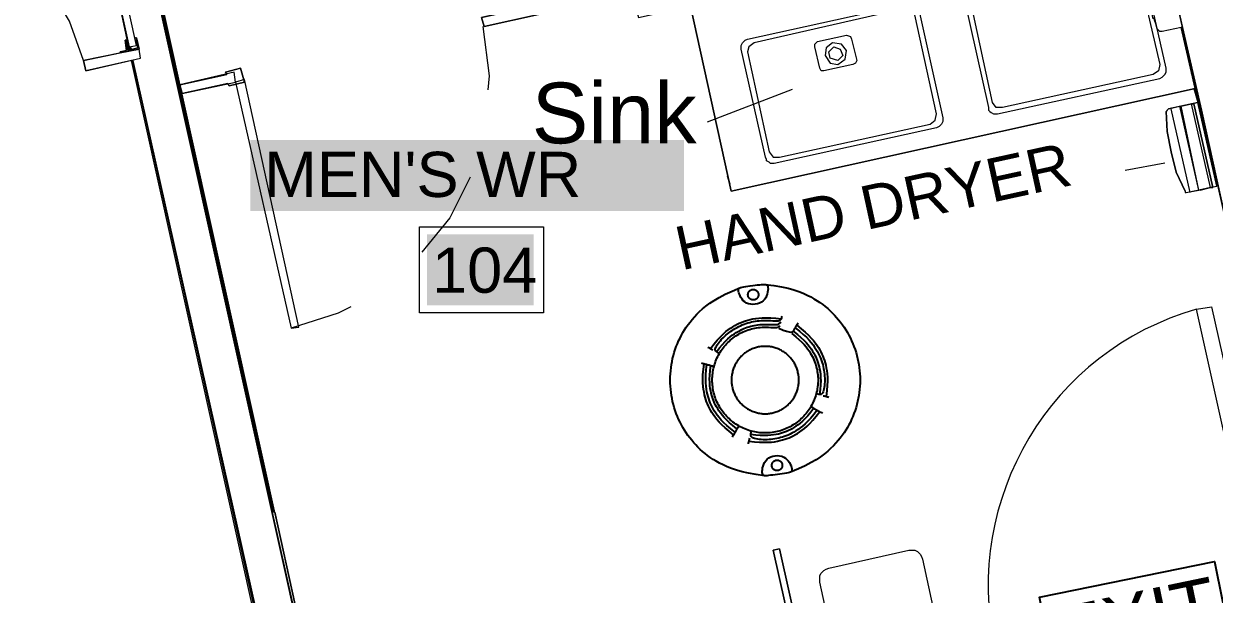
# Model space of a CAD drawing. Header units: inches. Extents: x 0.9 to 36.3, y 0.7 to 23.3.
# Drawn here: x 24.374 to 25.939, y 12.617 to 13.366 of the extents above; entities that cross this region are included whole.
import ezdxf

# ---------------------------------------------------------------- set-up
doc = ezdxf.new("R2010")
doc.units = ezdxf.units.IN
doc.linetypes.add('ACAD_ISO02W100', pattern=[15, 12, -3])
doc.linetypes.add('CENTER', pattern=[50.8, 31.75, -6.35, 6.35, -6.35])
for name, color, linetype, lineweight, true_color in [('Blocks', 7, 'Continuous', 5, 0x9a9c7f), ('Boarder for name', 7, 'Continuous', 5, 0x777777), ('Doors', 7, 'Continuous', 5, 0xf2db9c), ('PDF_Geometry', 7, 'Continuous', 9, 0x777777)]:
    doc.layers.add(name, color=color, linetype=linetype, lineweight=lineweight, true_color=true_color)
for name, color, linetype in [('EXIT', 10, 'Continuous'), ('PDF_Text', 7, 'Continuous'), ('Smoke Detector', 40, 'Continuous')]:
    doc.layers.add(name, color=color, linetype=linetype)
doc.layers.add('PDF_Solid Fills', color=7, linetype='Continuous', true_color=0xffffff)
doc.styles.add('PDF Arial', font='arial.ttf')
doc.styles.get("Standard").update_dxf_attribs({"font": 'arial.ttf'})

msp = doc.modelspace()

# ---------------------------------------------------------------- linework, layer by layer
at = {"layer": 'Blocks', "linetype": 'ByBlock'}
msp.add_line((25.2729, 13.2373), (25.3844, 13.2803), dxfattribs=at)
at = {"layer": 'Blocks', "linetype": 'CENTER', "ltscale": 0.01}
msp.add_line((25.8221, 13.1739), (25.8739, 13.1835), dxfattribs=at)
at = {"layer": 'Blocks', "linetype": 'ByBlock'}
for points in [[(25.6106, 13.3978), (25.6423, 13.2561), (25.6423, 13.2528), (25.644, 13.2511), (25.6456, 13.2495), (25.649, 13.2478), (25.6506, 13.2478), (25.654, 13.2478), (25.8673, 13.2945), (25.8706, 13.2961), (25.8723, 13.2978), (25.8739, 13.2995), (25.8756, 13.3028), (25.8756, 13.3045), (25.8756, 13.3078), (25.8439, 13.4495)], [(25.5506, 13.3845), (25.5823, 13.2428), (25.5823, 13.2395), (25.5823, 13.2378), (25.5806, 13.2345), (25.579, 13.2328), (25.5773, 13.2311), (25.574, 13.2295), (25.3606, 13.1828), (25.359, 13.1828), (25.3556, 13.1828), (25.354, 13.1845), (25.3506, 13.1861), (25.3506, 13.1878), (25.349, 13.1911), (25.3173, 13.3328), (25.3173, 13.3361), (25.3173, 13.3378), (25.319, 13.3411), (25.3206, 13.3428), (25.3223, 13.3445), (25.3256, 13.3461), (25.539, 13.3928)], [(25.4273, 13.3245), (25.434, 13.3145), (25.444, 13.3128), (25.454, 13.3195), (25.4556, 13.3311)], [(25.8773, 13.2528), (25.8789, 13.2545), (25.8773, 13.2528), (25.8756, 13.2511), (25.8773, 13.2245), (25.8823, 13.1978), (25.8889, 13.1711), (25.9006, 13.1461), (25.9006, 13.1445), (25.9023, 13.1445), (25.9189, 13.1478), (25.9323, 13.1511), (25.9423, 13.1528), (25.9406, 13.1611), (25.9423, 13.1611), (25.9406, 13.1611), (25.9423, 13.1611), (25.9406, 13.1611), (25.9206, 13.2528), (25.9201, 13.255)], [(25.9189, 13.1478), (25.8939, 13.2578)], [(25.9206, 13.1478), (25.9339, 13.1511), (25.9373, 13.1511), (25.9339, 13.1511), (25.9189, 13.1478), (25.8956, 13.2578)], [(25.9006, 13.1445), (25.9023, 13.1445), (25.9423, 13.1528), (25.9173, 13.2628), (25.9206, 13.2528)], [(25.9339, 13.1511), (25.9089, 13.2611)], [(25.9006, 13.1461), (25.8889, 13.1711), (25.8823, 13.1978), (25.8773, 13.2245), (25.8756, 13.2511)], [(25.9073, 13.1445), (25.8823, 13.2545)], [(25.4456, 12.5178), (25.4206, 12.6328), (25.4206, 12.6362), (25.4206, 12.6412), (25.4223, 12.6445), (25.4256, 12.6478), (25.429, 12.6495), (25.4323, 12.6512), (25.5373, 12.6745), (25.5406, 12.6745), (25.5456, 12.6745), (25.549, 12.6728), (25.5523, 12.6695), (25.554, 12.6662), (25.5556, 12.6628), (25.5806, 12.5478)]]:
    msp.add_lwpolyline(points, dxfattribs=at)
for points in [[(25.619, 13.3945), (25.6206, 13.4011), (25.6256, 13.4061), (25.8256, 13.4511), (25.8339, 13.4495), (25.8373, 13.4428), (25.8673, 13.3128), (25.8656, 13.3045), (25.8589, 13.2995), (25.6606, 13.2561), (25.6523, 13.2561), (25.6473, 13.2628)], [(25.5456, 13.3778), (25.5406, 13.3845), (25.5323, 13.3861), (25.334, 13.3411), (25.3273, 13.3361), (25.3256, 13.3295), (25.354, 13.1978), (25.359, 13.1911), (25.3673, 13.1911), (25.5656, 13.2345), (25.5723, 13.2395), (25.574, 13.2478)], [(25.4556, 13.3511), (25.4606, 13.3495), (25.4623, 13.3461), (25.469, 13.3178), (25.4673, 13.3145), (25.464, 13.3128), (25.4256, 13.3045), (25.4223, 13.3045), (25.4206, 13.3078), (25.414, 13.3361), (25.414, 13.3395), (25.4173, 13.3428)], [(25.4556, 13.3311), (25.449, 13.3395), (25.4373, 13.3411), (25.429, 13.3345), (25.4273, 13.3245), (25.434, 13.3145), (25.444, 13.3128), (25.454, 13.3195)], [(25.439, 13.3361), (25.4473, 13.3328), (25.4506, 13.3245), (25.444, 13.3178), (25.434, 13.3211), (25.4323, 13.3295)], [(25.8939, 13.2578), (25.9073, 13.2611), (25.9173, 13.2628), (25.8789, 13.2545)], [(25.9089, 13.2611), (25.8956, 13.2578), (25.9089, 13.2611), (25.9123, 13.2611)], [(25.9123, 13.2611), (25.9373, 13.1511)]]:
    msp.add_lwpolyline(points, close=True, dxfattribs=at)
at = {"layer": 'Boarder for name', "linetype": 'ByBlock'}
msp.add_lwpolyline([(24.8941, 13.0996), (25.0574, 13.0996), (25.0574, 12.9863), (24.8941, 12.9863)], close=True, dxfattribs=at)
at = {"layer": 'Doors', "linetype": 'ByBlock'}
for points in [[(24.4523, 13.3178), (24.434, 13.3695), (24.4057, 13.4178), (24.3873, 13.4361)], [(24.9773, 13.3628), (24.9856, 13.2978), (24.984, 13.2795)], [(24.639, 13.3028), (24.659, 13.3078), (24.639, 13.3028)], [(24.6423, 13.2878), (24.644, 13.2845), (24.6423, 13.2878)], [(24.644, 13.2845), (24.664, 13.2895), (24.644, 13.2845)], [(24.804, 12.9945), (24.7873, 12.9861), (24.7257, 12.9661), (24.7357, 12.9678), (24.664, 13.2928), (24.6523, 13.2895), (24.7257, 12.9661)], [(24.9607, 13.1645), (24.934, 13.1111), (24.8973, 13.0661)]]:
    msp.add_lwpolyline(points, dxfattribs=at)
for points in [[(24.639, 13.3028), (24.6407, 13.2995)], [(24.659, 13.3078), (24.664, 13.2895)], [(25.9973, 12.6245), (25.9156, 12.9911), (25.9356, 12.9945), (26.0173, 12.6295)]]:
    msp.add_lwpolyline(points, close=True, dxfattribs=at)
msp.add_arc((26.0191, 12.6284), 0.3772, 105.9277, 192.335, dxfattribs=at)
at = {"layer": 'EXIT', "linetype": 'ByBlock', "ltscale": 0.001}
msp.add_lwpolyline([(25.9609, 12.5534), (25.7309, 12.5062), (25.7092, 12.6127), (25.9392, 12.6599)], close=True, dxfattribs=at)
at = {"layer": 'PDF_Geometry', "linetype": 'ByBlock'}
for points in [[(25.174, 13.4061), (25.1823, 13.3745), (25.469, 13.4378), (25.8606, 13.5244), (26.0589, 12.6378), (26.0173, 12.6295), (26.0289, 12.5812), (26.0689, 12.5895), (26.1789, 12.0962), (26.2273, 12.1062), (26.1173, 12.6012), (26.5139, 12.6895), (26.7322, 11.7045), (26.7856, 11.7162), (26.5606, 12.7245), (26.4023, 13.4345), (26.7639, 13.5145), (26.7489, 13.5844), (26.3873, 13.5028), (26.2039, 14.3344)], [(24.5173, 13.3178), (24.7507, 12.2762), (24.7973, 12.2862), (25.3906, 12.4178), (25.399, 12.3778), (25.4473, 12.3878), (25.434, 12.4495), (25.6623, 12.4995), (25.6523, 12.5478), (25.4223, 12.4978), (25.374, 12.4862), (24.7823, 12.3545), (24.4307, 13.9394), (24.4623, 13.9478), (24.4423, 14.0378), (24.3507, 14.0178), (24.3707, 13.9261), (24.3823, 13.9294), (24.3823, 13.9278)], [(24.3823, 13.9228), (24.3823, 13.9261), (24.3823, 13.9228), (24.5123, 13.3361), (24.5223, 13.3378), (24.3923, 13.9244), (24.3823, 13.9228), (24.384, 13.9228), (24.3823, 13.9261)], [(25.8839, 13.4211), (25.8606, 13.5244), (25.8606, 13.5194), (25.8606, 13.5244), (25.8606, 13.5194), (25.8606, 13.5244), (25.8823, 13.4211), (25.8606, 13.5244), (25.2506, 13.3895), (25.304, 13.1461), (25.2506, 13.3895), (25.2556, 13.3911), (25.8539, 13.5228), (25.469, 13.4378)], [(25.174, 13.4061), (24.979, 13.3628), (25.469, 13.4711), (25.4673, 13.4845), (24.9757, 13.3745), (24.979, 13.3628), (24.9757, 13.3745), (25.1723, 13.4178)], [(24.584, 13.4445), (24.5423, 13.4361), (24.7007, 12.7245), (24.7823, 12.3578), (24.7823, 12.3562), (25.4173, 12.4962), (25.4173, 12.4995), (25.4173, 12.4978)], [(24.5457, 13.4361), (24.7057, 12.7145)], [(24.5157, 13.3328), (24.514, 13.3361), (24.5123, 13.3361), (24.4923, 13.4261), (24.5123, 13.3311)], [(25.9182, 13.2631), (25.8956, 13.3611)], [(25.8973, 13.3611), (25.9223, 13.2528), (25.9423, 13.1611), (26.0589, 12.6378), (26.0173, 12.6295), (26.0173, 12.6312), (26.0556, 12.6412), (26.0556, 12.6395), (26.0573, 12.6395), (26.0173, 12.6312)], [(25.389, 12.4162), (24.749, 12.2745), (24.749, 12.2728), (24.7473, 12.2728), (24.5157, 13.3178), (24.4557, 13.3045), (24.5273, 13.3211), (24.5257, 13.3328), (24.4523, 13.3178), (24.4557, 13.3045), (24.4523, 13.3178), (24.5007, 13.3278), (24.5007, 13.3295), (24.509, 13.3311), (24.5073, 13.3445), (24.509, 13.3445), (24.5107, 13.3311), (24.524, 13.3345)], [(24.5207, 13.3461), (24.524, 13.3345), (24.5107, 13.3311), (24.509, 13.3445), (24.5073, 13.3445), (24.509, 13.3311), (24.5007, 13.3295), (24.5007, 13.3278), (24.5257, 13.3328), (24.5223, 13.3478), (24.5207, 13.3478), (24.5223, 13.3478), (24.5257, 13.3328)], [(24.514, 13.3361), (24.5157, 13.3328)], [(25.3906, 12.4178), (24.7507, 12.2762), (24.5173, 13.3178), (24.749, 12.2745), (24.5173, 13.3178)], [(24.6423, 13.2878), (24.5823, 13.2745), (24.6523, 13.2895), (24.6507, 13.3028), (24.579, 13.2861), (24.5823, 13.2745), (24.579, 13.2861), (24.6407, 13.2995)], [(25.9089, 13.3011), (25.9123, 13.2911), (25.9089, 13.3011)], [(25.9123, 13.2811), (25.9173, 13.2628)], [(25.9201, 13.2552), (25.9182, 13.2631)], [(25.299, 13.1661), (25.3023, 13.1561), (25.299, 13.1661)], [(24.704, 12.7245), (24.784, 12.3595), (24.704, 12.7245), (24.7007, 12.7245)]]:
    msp.add_lwpolyline(points, dxfattribs=at)
for points in [[(24.7023, 12.7245), (24.544, 13.4361)], [(25.8706, 13.3561), (25.8689, 13.3561), (25.8673, 13.3561), (25.8656, 13.3578), (25.8639, 13.3595), (25.8623, 13.3661), (25.8606, 13.3711), (25.8606, 13.3728), (25.8606, 13.3745), (25.8589, 13.3728), (25.8539, 13.3945), (25.8556, 13.3945), (25.8556, 13.3978), (25.8556, 13.4011), (25.8539, 13.4045), (25.8539, 13.4095), (25.8539, 13.4111), (25.8539, 13.4128), (25.8556, 13.4145), (25.8573, 13.4145), (25.8823, 13.4195), (25.8839, 13.4211), (25.8973, 13.3611), (25.8956, 13.3611)], [(25.8956, 13.3611), (25.9139, 13.2811), (25.304, 13.1461), (25.9139, 13.2811)], [(24.5157, 13.3328), (24.5107, 13.3311), (24.509, 13.3445), (24.5073, 13.3445), (24.509, 13.3311), (24.5007, 13.3295), (24.5007, 13.3278), (24.5007, 13.3295), (24.509, 13.3311), (24.5073, 13.3445), (24.509, 13.3445), (24.5107, 13.3311)], [(24.514, 13.3328), (24.5123, 13.3361)], [(25.9206, 13.2528), (25.9223, 13.2528), (25.9206, 13.2528), (25.9223, 13.2528)], [(25.4073, 12.4978), (25.3673, 12.6762), (25.359, 12.6745), (25.399, 12.4962), (25.359, 12.6745), (25.3673, 12.6762)]]:
    msp.add_lwpolyline(points, close=True, dxfattribs=at)
at = {"layer": 'PDF_Solid Fills', "linetype": 'ByBlock', "transparency": 33554559}
for points in [[(24.6718, 13.12), (25.2418, 13.12), (24.6718, 13.2134), (25.2418, 13.2134)], [(24.9041, 12.9963), (25.0441, 12.9963), (24.9041, 13.0896), (25.0441, 13.0896)]]:
    msp.add_solid(points, dxfattribs=at)
at = {"layer": 'Smoke Detector', "linetype": 'ByBlock'}
for points in [[(25.346, 13.0021), (25.3438, 13.0005), (25.3412, 12.9992), (25.3384, 12.9982), (25.3355, 12.9977), (25.3325, 12.9975), (25.3296, 12.9977), (25.3268, 12.9983), (25.3242, 12.9993), (25.3219, 13.0007), (25.3199, 13.0024), (25.3182, 13.0044), (25.3167, 13.0065), (25.3156, 13.0087), (25.3147, 13.0108), (25.314, 13.0128), (25.3136, 13.0145), (25.3134, 13.016), (25.3135, 13.0171), (25.3138, 13.018), (25.3144, 13.0187), (25.3154, 13.0193), (25.3167, 13.0197), (25.3185, 13.0201), (25.3206, 13.0205), (25.3231, 13.0209), (25.326, 13.0213), (25.3291, 13.0218), (25.3323, 13.0222), (25.3355, 13.0226), (25.3386, 13.023), (25.3415, 13.0233), (25.344, 13.0236), (25.3462, 13.0237), (25.3479, 13.0238), (25.3493, 13.0237), (25.3504, 13.0234), (25.3512, 13.0229), (25.3518, 13.0222), (25.3521, 13.0211), (25.3523, 13.0196), (25.3524, 13.0179), (25.3522, 13.0158), (25.3519, 13.0135), (25.3513, 13.0111), (25.3505, 13.0087), (25.3494, 13.0063), (25.3479, 13.0041)], [(25.3364, 13.0162), (25.3366, 13.0161), (25.3368, 13.016), (25.337, 13.0159), (25.3371, 13.0157), (25.3373, 13.0156), (25.3375, 13.0154), (25.3377, 13.0153), (25.3378, 13.0151), (25.338, 13.015), (25.3381, 13.0148), (25.3383, 13.0146), (25.3384, 13.0145), (25.3386, 13.0143), (25.3387, 13.0141), (25.3388, 13.0139), (25.3389, 13.0137), (25.339, 13.0135), (25.3391, 13.0133), (25.3392, 13.0131), (25.3393, 13.0129), (25.3394, 13.0127), (25.3395, 13.0125), (25.3395, 13.0122), (25.3396, 13.012), (25.3397, 13.0118), (25.3397, 13.0116), (25.3398, 13.0114), (25.3398, 13.0111), (25.3398, 13.0109), (25.3398, 13.0107), (25.3398, 13.0105), (25.3398, 13.0102), (25.3398, 13.01), (25.3398, 13.0098), (25.3398, 13.0096), (25.3398, 13.0093), (25.3398, 13.0091), (25.3397, 13.0089), (25.3397, 13.0087), (25.3396, 13.0084), (25.3395, 13.0082), (25.3395, 13.008), (25.3394, 13.0078), (25.3393, 13.0076), (25.3392, 13.0074), (25.3391, 13.0072), (25.339, 13.007), (25.3389, 13.0068), (25.3388, 13.0066), (25.3387, 13.0064), (25.3386, 13.0062), (25.3384, 13.006), (25.3383, 13.0058), (25.3381, 13.0057), (25.338, 13.0055), (25.3378, 13.0053), (25.3377, 13.0052), (25.3375, 13.005), (25.3373, 13.0049), (25.3371, 13.0047), (25.337, 13.0046), (25.3368, 13.0045), (25.3366, 13.0044), (25.3364, 13.0042), (25.3362, 13.0041), (25.336, 13.004), (25.3358, 13.0039), (25.3356, 13.0038), (25.3354, 13.0038), (25.3352, 13.0037), (25.3349, 13.0036), (25.3347, 13.0036), (25.3345, 13.0035), (25.3343, 13.0035), (25.3341, 13.0034), (25.3338, 13.0034), (25.3336, 13.0034), (25.3334, 13.0033), (25.3332, 13.0033), (25.3329, 13.0033), (25.3327, 13.0033), (25.3325, 13.0033), (25.3322, 13.0034), (25.332, 13.0034), (25.3318, 13.0034), (25.3316, 13.0035), (25.3314, 13.0035), (25.3311, 13.0036), (25.3309, 13.0036), (25.3307, 13.0037), (25.3305, 13.0038), (25.3303, 13.0038), (25.3301, 13.0039), (25.3299, 13.004), (25.3297, 13.0041), (25.3295, 13.0042), (25.3293, 13.0044), (25.3291, 13.0045), (25.3289, 13.0046), (25.3287, 13.0047), (25.3285, 13.0049), (25.3284, 13.005), (25.3282, 13.0052), (25.328, 13.0053), (25.3279, 13.0055), (25.3277, 13.0057), (25.3276, 13.0058), (25.3274, 13.006), (25.3273, 13.0062), (25.3272, 13.0064), (25.3271, 13.0066), (25.3269, 13.0068), (25.3268, 13.007), (25.3267, 13.0072), (25.3266, 13.0074), (25.3265, 13.0076), (25.3265, 13.0078), (25.3264, 13.008), (25.3263, 13.0082), (25.3262, 13.0084), (25.3262, 13.0087), (25.3261, 13.0089), (25.3261, 13.0091), (25.3261, 13.0093), (25.326, 13.0096), (25.326, 13.0098), (25.326, 13.01), (25.326, 13.0102), (25.326, 13.0105), (25.326, 13.0107), (25.326, 13.0109), (25.3261, 13.0111), (25.3261, 13.0114), (25.3261, 13.0116), (25.3262, 13.0118), (25.3262, 13.012), (25.3263, 13.0122), (25.3264, 13.0125), (25.3265, 13.0127), (25.3265, 13.0129), (25.3266, 13.0131), (25.3267, 13.0133), (25.3268, 13.0135), (25.3269, 13.0137), (25.3271, 13.0139), (25.3272, 13.0141), (25.3273, 13.0143), (25.3274, 13.0145), (25.3276, 13.0146), (25.3277, 13.0148), (25.3279, 13.015), (25.328, 13.0151), (25.3282, 13.0153), (25.3284, 13.0154), (25.3285, 13.0156), (25.3287, 13.0157), (25.3289, 13.0159), (25.3291, 13.016), (25.3293, 13.0161), (25.3295, 13.0162), (25.3297, 13.0163), (25.3299, 13.0164), (25.3301, 13.0165), (25.3303, 13.0166), (25.3305, 13.0167), (25.3307, 13.0168), (25.3309, 13.0169), (25.3311, 13.0169), (25.3314, 13.017), (25.3316, 13.017), (25.3318, 13.0171), (25.332, 13.0171), (25.3322, 13.0171), (25.3325, 13.0171), (25.3327, 13.0172), (25.3329, 13.0172), (25.3332, 13.0172), (25.3334, 13.0171), (25.3336, 13.0171), (25.3338, 13.0171), (25.3341, 13.0171), (25.3343, 13.017), (25.3345, 13.017), (25.3347, 13.0169), (25.3349, 13.0169), (25.3352, 13.0168), (25.3354, 13.0167), (25.3356, 13.0166), (25.3358, 13.0165), (25.336, 13.0164), (25.3362, 13.0163)], [(25.3058, 12.9096), (25.3055, 12.9082), (25.3052, 12.9068), (25.3049, 12.9054), (25.3047, 12.9039), (25.3045, 12.9025), (25.3044, 12.901), (25.3043, 12.8996), (25.3043, 12.8981), (25.3043, 12.8967), (25.3044, 12.8952), (25.3045, 12.8938), (25.3047, 12.8924), (25.3049, 12.8909), (25.3052, 12.8895), (25.3055, 12.8881), (25.3058, 12.8867), (25.3062, 12.8853), (25.3067, 12.8839), (25.3072, 12.8825), (25.3077, 12.8812), (25.3083, 12.8799), (25.3089, 12.8786), (25.3096, 12.8773), (25.3103, 12.876), (25.311, 12.8748), (25.3118, 12.8735), (25.3126, 12.8723), (25.3135, 12.8712), (25.3144, 12.87), (25.3153, 12.8689), (25.3163, 12.8679), (25.3173, 12.8668), (25.3183, 12.8658), (25.3194, 12.8648), (25.3205, 12.8639), (25.3216, 12.863), (25.3228, 12.8621), (25.324, 12.8613), (25.3252, 12.8605), (25.3265, 12.8598), (25.3277, 12.8591), (25.329, 12.8584), (25.3303, 12.8578), (25.3317, 12.8572), (25.333, 12.8567), (25.3344, 12.8562), (25.3358, 12.8558), (25.3371, 12.8554), (25.3386, 12.855), (25.34, 12.8547), (25.3414, 12.8544), (25.3428, 12.8542), (25.3443, 12.8541), (25.3457, 12.8539), (25.3472, 12.8539), (25.3486, 12.8539), (25.3501, 12.8539), (25.3515, 12.8539), (25.3529, 12.8541), (25.3544, 12.8542), (25.3558, 12.8544), (25.3572, 12.8547), (25.3587, 12.855), (25.3601, 12.8554), (25.3615, 12.8558), (25.3628, 12.8562), (25.3642, 12.8567), (25.3656, 12.8572), (25.3669, 12.8578), (25.3682, 12.8584), (25.3695, 12.8591), (25.3707, 12.8598), (25.372, 12.8605), (25.3732, 12.8613), (25.3744, 12.8621), (25.3756, 12.863), (25.3767, 12.8639), (25.3778, 12.8648), (25.3789, 12.8658), (25.3799, 12.8668), (25.3809, 12.8679), (25.3819, 12.8689), (25.3828, 12.87), (25.3837, 12.8712), (25.3846, 12.8723), (25.3854, 12.8735), (25.3862, 12.8748), (25.387, 12.876), (25.3877, 12.8773), (25.3883, 12.8786), (25.3889, 12.8799), (25.3895, 12.8812), (25.3901, 12.8825), (25.3905, 12.8839), (25.391, 12.8853), (25.3914, 12.8867), (25.3917, 12.8881), (25.392, 12.8895), (25.3923, 12.8909), (25.3925, 12.8924), (25.3927, 12.8938), (25.3928, 12.8952), (25.3929, 12.8967), (25.3929, 12.8981), (25.3929, 12.8996), (25.3928, 12.901), (25.3927, 12.9025), (25.3925, 12.9039), (25.3923, 12.9054), (25.392, 12.9068), (25.3917, 12.9082), (25.3914, 12.9096), (25.391, 12.911), (25.3905, 12.9124), (25.3901, 12.9137), (25.3895, 12.9151), (25.3889, 12.9164), (25.3883, 12.9177), (25.3877, 12.919), (25.387, 12.9203), (25.3862, 12.9215), (25.3854, 12.9227), (25.3846, 12.9239), (25.3837, 12.9251), (25.3828, 12.9262), (25.3819, 12.9273), (25.3809, 12.9284), (25.3799, 12.9295), (25.3789, 12.9305), (25.3778, 12.9314), (25.3767, 12.9324), (25.3756, 12.9333), (25.3744, 12.9341), (25.3732, 12.935), (25.372, 12.9357), (25.3707, 12.9365), (25.3695, 12.9372), (25.3682, 12.9379), (25.3669, 12.9385), (25.3656, 12.939), (25.3642, 12.9396), (25.3628, 12.9401), (25.3615, 12.9405), (25.3601, 12.9409), (25.3587, 12.9413), (25.3572, 12.9416), (25.3558, 12.9418), (25.3544, 12.942), (25.3529, 12.9422), (25.3515, 12.9423), (25.3501, 12.9424), (25.3486, 12.9424), (25.3472, 12.9424), (25.3457, 12.9423), (25.3443, 12.9422), (25.3428, 12.942), (25.3414, 12.9418), (25.34, 12.9416), (25.3386, 12.9413), (25.3371, 12.9409), (25.3358, 12.9405), (25.3344, 12.9401), (25.333, 12.9396), (25.3317, 12.939), (25.3303, 12.9385), (25.329, 12.9379), (25.3277, 12.9372), (25.3265, 12.9365), (25.3252, 12.9357), (25.324, 12.935), (25.3228, 12.9341), (25.3216, 12.9333), (25.3205, 12.9324), (25.3194, 12.9314), (25.3183, 12.9305), (25.3173, 12.9295), (25.3163, 12.9284), (25.3153, 12.9273), (25.3144, 12.9262), (25.3135, 12.9251), (25.3126, 12.9239), (25.3118, 12.9227), (25.311, 12.9215), (25.3103, 12.9203), (25.3096, 12.919), (25.3089, 12.9177), (25.3083, 12.9164), (25.3077, 12.9151), (25.3072, 12.9137), (25.3067, 12.9124), (25.3062, 12.911)], [(25.3512, 12.7941), (25.3534, 12.7958), (25.356, 12.7971), (25.3588, 12.798), (25.3617, 12.7986), (25.3647, 12.7988), (25.3676, 12.7986), (25.3704, 12.798), (25.373, 12.797), (25.3753, 12.7956), (25.3773, 12.7938), (25.379, 12.7919), (25.3805, 12.7897), (25.3816, 12.7876), (25.3826, 12.7854), (25.3832, 12.7835), (25.3836, 12.7817), (25.3838, 12.7803), (25.3838, 12.7792), (25.3834, 12.7783), (25.3828, 12.7776), (25.3818, 12.777), (25.3805, 12.7766), (25.3788, 12.7762), (25.3766, 12.7758), (25.3741, 12.7754), (25.3712, 12.775), (25.3681, 12.7745), (25.3649, 12.7741), (25.3617, 12.7737), (25.3586, 12.7733), (25.3558, 12.773), (25.3532, 12.7727), (25.3511, 12.7725), (25.3493, 12.7725), (25.3479, 12.7725), (25.3468, 12.7728), (25.346, 12.7733), (25.3454, 12.7741), (25.3451, 12.7752), (25.3449, 12.7766), (25.3449, 12.7784), (25.345, 12.7805), (25.3453, 12.7828), (25.3459, 12.7852), (25.3467, 12.7876), (25.3478, 12.79), (25.3493, 12.7922)], [(25.371, 12.7842), (25.3709, 12.784), (25.3708, 12.7838), (25.3708, 12.7836), (25.3707, 12.7834), (25.3706, 12.7832), (25.3705, 12.783), (25.3704, 12.7828), (25.3703, 12.7826), (25.3702, 12.7824), (25.37, 12.7822), (25.3699, 12.782), (25.3698, 12.7818), (25.3696, 12.7816), (25.3695, 12.7815), (25.3693, 12.7813), (25.3692, 12.7811), (25.369, 12.781), (25.3688, 12.7808), (25.3687, 12.7807), (25.3685, 12.7805), (25.3683, 12.7804), (25.3681, 12.7803), (25.3679, 12.7802), (25.3677, 12.78), (25.3675, 12.7799), (25.3673, 12.7798), (25.3671, 12.7797), (25.3669, 12.7796), (25.3667, 12.7796), (25.3665, 12.7795), (25.3663, 12.7794), (25.3661, 12.7794), (25.3659, 12.7793), (25.3656, 12.7793), (25.3654, 12.7792), (25.3652, 12.7792), (25.365, 12.7792), (25.3647, 12.7791), (25.3645, 12.7791), (25.3643, 12.7791), (25.3641, 12.7791), (25.3638, 12.7791), (25.3636, 12.7792), (25.3634, 12.7792), (25.3632, 12.7792), (25.3629, 12.7793), (25.3627, 12.7793), (25.3625, 12.7794), (25.3623, 12.7794), (25.3621, 12.7795), (25.3619, 12.7796), (25.3616, 12.7796), (25.3614, 12.7797), (25.3612, 12.7798), (25.361, 12.7799), (25.3608, 12.78), (25.3606, 12.7802), (25.3604, 12.7803), (25.3603, 12.7804), (25.3601, 12.7805), (25.3599, 12.7807), (25.3597, 12.7808), (25.3596, 12.781), (25.3594, 12.7811), (25.3592, 12.7813), (25.3591, 12.7815), (25.3589, 12.7816), (25.3588, 12.7818), (25.3587, 12.782), (25.3585, 12.7822), (25.3584, 12.7824), (25.3583, 12.7826), (25.3582, 12.7828), (25.3581, 12.783), (25.358, 12.7832), (25.3579, 12.7834), (25.3578, 12.7836), (25.3577, 12.7838), (25.3577, 12.784), (25.3576, 12.7842), (25.3575, 12.7845), (25.3575, 12.7847), (25.3575, 12.7849), (25.3574, 12.7851), (25.3574, 12.7854), (25.3574, 12.7856), (25.3574, 12.7858), (25.3574, 12.786), (25.3574, 12.7863), (25.3574, 12.7865), (25.3574, 12.7867), (25.3574, 12.7869), (25.3575, 12.7872), (25.3575, 12.7874), (25.3575, 12.7876), (25.3576, 12.7878), (25.3577, 12.788), (25.3577, 12.7883), (25.3578, 12.7885), (25.3579, 12.7887), (25.358, 12.7889), (25.3581, 12.7891), (25.3582, 12.7893), (25.3583, 12.7895), (25.3584, 12.7897), (25.3585, 12.7899), (25.3587, 12.7901), (25.3588, 12.7902), (25.3589, 12.7904), (25.3591, 12.7906), (25.3592, 12.7908), (25.3594, 12.7909), (25.3596, 12.7911), (25.3597, 12.7912), (25.3599, 12.7914), (25.3601, 12.7915), (25.3603, 12.7917), (25.3604, 12.7918), (25.3606, 12.7919), (25.3608, 12.792), (25.361, 12.7921), (25.3612, 12.7922), (25.3614, 12.7923), (25.3616, 12.7924), (25.3619, 12.7925), (25.3621, 12.7926), (25.3623, 12.7927), (25.3625, 12.7927), (25.3627, 12.7928), (25.3629, 12.7928), (25.3632, 12.7929), (25.3634, 12.7929), (25.3636, 12.7929), (25.3638, 12.7929), (25.3641, 12.793), (25.3643, 12.793), (25.3645, 12.793), (25.3647, 12.7929), (25.365, 12.7929), (25.3652, 12.7929), (25.3654, 12.7929), (25.3656, 12.7928), (25.3659, 12.7928), (25.3661, 12.7927), (25.3663, 12.7927), (25.3665, 12.7926), (25.3667, 12.7925), (25.3669, 12.7924), (25.3671, 12.7923), (25.3673, 12.7922), (25.3675, 12.7921), (25.3677, 12.792), (25.3679, 12.7919), (25.3681, 12.7918), (25.3683, 12.7917), (25.3685, 12.7915), (25.3687, 12.7914), (25.3688, 12.7912), (25.369, 12.7911), (25.3692, 12.7909), (25.3693, 12.7908), (25.3695, 12.7906), (25.3696, 12.7904), (25.3698, 12.7902), (25.3699, 12.7901), (25.37, 12.7899), (25.3702, 12.7897), (25.3703, 12.7895), (25.3704, 12.7893), (25.3705, 12.7891), (25.3706, 12.7889), (25.3707, 12.7887), (25.3708, 12.7885), (25.3708, 12.7883), (25.3709, 12.788), (25.371, 12.7878), (25.371, 12.7876), (25.3711, 12.7874), (25.3711, 12.7872), (25.3711, 12.7869), (25.3712, 12.7867), (25.3712, 12.7865), (25.3712, 12.7863), (25.3712, 12.786), (25.3712, 12.7858), (25.3712, 12.7856), (25.3712, 12.7854), (25.3711, 12.7851), (25.3711, 12.7849), (25.3711, 12.7847), (25.371, 12.7845)]]:
    msp.add_lwpolyline(points, close=True, dxfattribs=at)
for points in [[(25.3486, 13.0238), (25.3601, 13.0223), (25.3701, 13.0206), (25.3788, 13.0187), (25.3863, 13.0166), (25.3929, 13.0144), (25.3987, 13.0121), (25.4038, 13.0097), (25.4085, 13.0073), (25.4128, 13.0048), (25.4169, 13.0024), (25.4207, 12.9999), (25.4243, 12.9973), (25.4277, 12.9947), (25.4309, 12.992), (25.4339, 12.9892), (25.4369, 12.9864), (25.4397, 12.9835), (25.4425, 12.9804), (25.4451, 12.9773), (25.4476, 12.9741), (25.4501, 12.9708), (25.4524, 12.9675), (25.4546, 12.9641), (25.4567, 12.9605), (25.4587, 12.957), (25.4606, 12.9533), (25.4623, 12.9497), (25.4639, 12.9459), (25.4654, 12.9421), (25.4668, 12.9383), (25.4681, 12.9344), (25.4692, 12.9304), (25.4702, 12.9265), (25.471, 12.9225), (25.4718, 12.9185), (25.4724, 12.9144), (25.4728, 12.9104), (25.4732, 12.9063), (25.4734, 12.9022), (25.4734, 12.8981), (25.4734, 12.8941), (25.4732, 12.89), (25.4728, 12.8859), (25.4724, 12.8818), (25.4718, 12.8778), (25.471, 12.8738), (25.4702, 12.8698), (25.4692, 12.8658), (25.4681, 12.8619), (25.4668, 12.858), (25.4654, 12.8542), (25.4639, 12.8504), (25.4623, 12.8466), (25.4606, 12.8429), (25.4587, 12.8393), (25.4567, 12.8357), (25.4546, 12.8322), (25.4524, 12.8288), (25.45, 12.8253), (25.4474, 12.8219), (25.4446, 12.8185), (25.4415, 12.8151), (25.4383, 12.8117), (25.4347, 12.8082), (25.4308, 12.8047), (25.4265, 12.801), (25.4215, 12.7973), (25.4158, 12.7935), (25.4091, 12.7896), (25.4013, 12.7855), (25.3923, 12.7814), (25.3818, 12.777)], [(25.3479, 12.7725), (25.3367, 12.774), (25.3268, 12.7757), (25.3183, 12.7776), (25.3108, 12.7797), (25.3043, 12.7819), (25.2985, 12.7842), (25.2934, 12.7866), (25.2887, 12.789), (25.2844, 12.7914), (25.2803, 12.7939), (25.2765, 12.7964), (25.2729, 12.799), (25.2696, 12.8016), (25.2663, 12.8043), (25.2633, 12.807), (25.2603, 12.8099), (25.2575, 12.8128), (25.2548, 12.8158), (25.2521, 12.819), (25.2496, 12.8222), (25.2471, 12.8254), (25.2448, 12.8288), (25.2426, 12.8322), (25.2405, 12.8357), (25.2385, 12.8393), (25.2367, 12.8429), (25.2349, 12.8466), (25.2333, 12.8504), (25.2318, 12.8542), (25.2304, 12.858), (25.2292, 12.8619), (25.228, 12.8658), (25.227, 12.8698), (25.2262, 12.8738), (25.2255, 12.8778), (25.2249, 12.8818), (25.2244, 12.8859), (25.2241, 12.89), (25.2239, 12.8941), (25.2238, 12.8981), (25.2239, 12.9022), (25.2241, 12.9063), (25.2244, 12.9104), (25.2249, 12.9144), (25.2255, 12.9185), (25.2262, 12.9225), (25.227, 12.9265), (25.228, 12.9304), (25.2292, 12.9344), (25.2304, 12.9383), (25.2318, 12.9421), (25.2333, 12.9459), (25.2349, 12.9497), (25.2367, 12.9533), (25.2385, 12.957), (25.2405, 12.9605), (25.2426, 12.9641), (25.2449, 12.9675), (25.2473, 12.9709), (25.2499, 12.9743), (25.2527, 12.9777), (25.2557, 12.9811), (25.259, 12.9846), (25.2625, 12.9881), (25.2664, 12.9916), (25.2708, 12.9952), (25.2757, 12.999), (25.2815, 13.0028), (25.2883, 13.0067), (25.2962, 13.0108), (25.3054, 13.0151), (25.3161, 13.0195)], [(25.2766, 12.9397), (25.2814, 12.9457), (25.2857, 12.9507), (25.2897, 12.955), (25.2934, 12.9586), (25.2969, 12.9617), (25.3001, 12.9642), (25.3032, 12.9663), (25.3061, 12.9682), (25.3089, 12.9699), (25.3117, 12.9714), (25.3144, 12.9727), (25.3172, 12.9739), (25.32, 12.975), (25.3229, 12.976), (25.326, 12.9769), (25.3291, 12.9777), (25.3325, 12.9785), (25.3362, 12.9791), (25.3403, 12.9796), (25.3448, 12.9799), (25.35, 12.98), (25.3559, 12.9798), (25.3625, 12.9793), (25.3701, 12.9784)], [(25.2877, 12.9333), (25.2865, 12.934), (25.2855, 12.9346), (25.2846, 12.9353), (25.2839, 12.936), (25.2833, 12.9368), (25.283, 12.9377), (25.283, 12.9387), (25.2832, 12.9398), (25.2837, 12.9412), (25.2845, 12.9427), (25.2855, 12.9444), (25.2868, 12.9461), (25.2882, 12.948), (25.2897, 12.9498), (25.2914, 12.9517), (25.2932, 12.9535), (25.2951, 12.9553), (25.297, 12.957), (25.2989, 12.9587), (25.3009, 12.9603), (25.303, 12.9618), (25.3051, 12.9633), (25.3072, 12.9647), (25.3094, 12.966), (25.3117, 12.9672), (25.314, 12.9684), (25.3163, 12.9695), (25.3186, 12.9705), (25.321, 12.9715), (25.3234, 12.9723), (25.3259, 12.9731), (25.3283, 12.9738), (25.3308, 12.9744), (25.3333, 12.975), (25.3358, 12.9754), (25.3384, 12.9758), (25.3409, 12.9761), (25.3435, 12.9763), (25.346, 12.9764), (25.3486, 12.9765), (25.3512, 12.9764), (25.3537, 12.9763), (25.3561, 12.9762), (25.3585, 12.9761), (25.3607, 12.976), (25.3627, 12.9759), (25.3644, 12.9759), (25.3659, 12.9761), (25.3672, 12.9763), (25.3682, 12.9767), (25.3689, 12.9772), (25.3695, 12.9779), (25.37, 12.9787), (25.3704, 12.9796), (25.3707, 12.9807), (25.3711, 12.982)], [(25.2845, 12.9352), (25.2887, 12.9405), (25.2926, 12.945), (25.2961, 12.9489), (25.2994, 12.9521), (25.3025, 12.9547), (25.3054, 12.957), (25.3081, 12.9589), (25.3107, 12.9606), (25.3132, 12.9621), (25.3157, 12.9634), (25.3181, 12.9646), (25.3204, 12.9657), (25.3227, 12.9666), (25.325, 12.9675), (25.3273, 12.9682), (25.3297, 12.9689), (25.332, 12.9695), (25.3343, 12.97), (25.3368, 12.9704), (25.3392, 12.9707), (25.3418, 12.971), (25.3445, 12.9711), (25.3473, 12.9712), (25.3502, 12.9712), (25.3533, 12.971), (25.3563, 12.9709), (25.3593, 12.9709), (25.3622, 12.971), (25.3647, 12.9713), (25.3667, 12.972), (25.3682, 12.9731), (25.3691, 12.9747)], [(25.3838, 12.9591), (25.3888, 12.955), (25.3931, 12.9513), (25.3968, 12.948), (25.3998, 12.9448), (25.4024, 12.9419), (25.4045, 12.9392), (25.4063, 12.9366), (25.4079, 12.9341), (25.4093, 12.9317), (25.4106, 12.9294), (25.4117, 12.9271), (25.4127, 12.9249), (25.4136, 12.9227), (25.4144, 12.9205), (25.4151, 12.9183), (25.4158, 12.9161), (25.4163, 12.9139), (25.4168, 12.9117), (25.4172, 12.9095), (25.4175, 12.9072), (25.4178, 12.905), (25.418, 12.9027), (25.4181, 12.9004), (25.4181, 12.8981), (25.4181, 12.8959), (25.418, 12.8936), (25.4178, 12.8913), (25.4175, 12.8891), (25.4172, 12.8868), (25.4168, 12.8846), (25.4163, 12.8823), (25.4158, 12.8801), (25.4152, 12.878), (25.4145, 12.8758), (25.4137, 12.8736), (25.4129, 12.8715), (25.4119, 12.8694), (25.411, 12.8674), (25.4099, 12.8654), (25.4088, 12.8634), (25.4077, 12.8614), (25.4064, 12.8595), (25.4051, 12.8576), (25.4038, 12.8558), (25.4024, 12.854), (25.4009, 12.8523), (25.3994, 12.8506), (25.3978, 12.849), (25.3961, 12.8474), (25.3945, 12.8459), (25.3927, 12.8444), (25.3909, 12.843), (25.3891, 12.8416), (25.3872, 12.8403), (25.3853, 12.8391), (25.3834, 12.8379), (25.3814, 12.8368), (25.3794, 12.8358), (25.3773, 12.8348), (25.3752, 12.8339), (25.3731, 12.8331), (25.371, 12.8323), (25.3688, 12.8316), (25.3666, 12.831), (25.3644, 12.8304), (25.3622, 12.8299), (25.3599, 12.8295), (25.3577, 12.8292), (25.3554, 12.8289), (25.3532, 12.8287), (25.3509, 12.8286), (25.3486, 12.8286), (25.3463, 12.8286), (25.3441, 12.8287), (25.3418, 12.8289), (25.3395, 12.8292), (25.3373, 12.8295), (25.335, 12.8299), (25.3328, 12.8304), (25.3306, 12.831), (25.3284, 12.8316), (25.3263, 12.8323), (25.3241, 12.8331), (25.322, 12.8339), (25.3199, 12.8348), (25.3179, 12.8358), (25.3158, 12.8368), (25.3138, 12.8379), (25.3119, 12.8391), (25.31, 12.8403), (25.3081, 12.8416), (25.3063, 12.843), (25.3045, 12.8444), (25.3028, 12.8459), (25.3011, 12.8474), (25.2994, 12.849), (25.2979, 12.8506), (25.2963, 12.8523), (25.2949, 12.854), (25.2934, 12.8558), (25.2921, 12.8576), (25.2908, 12.8595), (25.2896, 12.8614), (25.2884, 12.8634), (25.2873, 12.8654), (25.2862, 12.8674), (25.2853, 12.8694), (25.2844, 12.8715), (25.2835, 12.8736), (25.2828, 12.8758), (25.2821, 12.878), (25.2814, 12.8801), (25.2809, 12.8823), (25.2804, 12.8846), (25.28, 12.8868), (25.2797, 12.8891), (25.2794, 12.8913), (25.2792, 12.8936), (25.2791, 12.8959), (25.2791, 12.8981), (25.2791, 12.9004), (25.2792, 12.9027), (25.2794, 12.905), (25.2797, 12.9072), (25.28, 12.9095), (25.2804, 12.9117), (25.2809, 12.9139), (25.2814, 12.9161), (25.2821, 12.9183), (25.2828, 12.9205), (25.2835, 12.9226), (25.2844, 12.9247), (25.2853, 12.9268), (25.2862, 12.9289), (25.2873, 12.9309), (25.2884, 12.9329), (25.2896, 12.9349), (25.2908, 12.9368), (25.2921, 12.9386), (25.2934, 12.9405), (25.2949, 12.9423), (25.2963, 12.944), (25.2979, 12.9457), (25.2994, 12.9473), (25.3011, 12.9489), (25.3028, 12.9504), (25.3045, 12.9519), (25.3063, 12.9533), (25.3081, 12.9547), (25.31, 12.956), (25.3119, 12.9572), (25.3138, 12.9584), (25.3158, 12.9595), (25.3179, 12.9605), (25.3199, 12.9615), (25.322, 12.9624), (25.3241, 12.9632), (25.3263, 12.964), (25.3284, 12.9647), (25.3306, 12.9653), (25.3328, 12.9659), (25.3351, 12.9663), (25.3374, 12.9667), (25.3397, 12.9671), (25.3422, 12.9673), (25.3447, 12.9674), (25.3473, 12.9675), (25.3501, 12.9675), (25.353, 12.9674), (25.3559, 12.9672), (25.3588, 12.9671), (25.3614, 12.9672), (25.3638, 12.9673), (25.3657, 12.9678), (25.3671, 12.9685), (25.3678, 12.9697)], [(25.3668, 12.9661), (25.3725, 12.9638), (25.3768, 12.9623), (25.38, 12.9614), (25.3822, 12.9609), (25.3837, 12.9609), (25.3847, 12.9612), (25.3852, 12.9617), (25.3856, 12.9622), (25.3859, 12.9628), (25.3863, 12.9634), (25.3866, 12.964), (25.3869, 12.9645), (25.3873, 12.9651), (25.3876, 12.9657), (25.3879, 12.9663), (25.3883, 12.9669), (25.3886, 12.9675), (25.389, 12.9681), (25.3894, 12.9687), (25.3898, 12.9695), (25.3903, 12.9703), (25.3908, 12.9712), (25.3914, 12.9722), (25.392, 12.9733)], [(25.3856, 12.9623), (25.391, 12.9581), (25.3955, 12.9542), (25.3993, 12.9506), (25.4025, 12.9473), (25.4052, 12.9442), (25.4075, 12.9414), (25.4094, 12.9386), (25.411, 12.936), (25.4125, 12.9335), (25.4139, 12.931), (25.4151, 12.9286), (25.4162, 12.9261), (25.4171, 12.9236), (25.418, 12.921), (25.4188, 12.9183), (25.4196, 12.9155), (25.4202, 12.9125), (25.4208, 12.9092), (25.4212, 12.9056), (25.4215, 12.9015), (25.4216, 12.8969), (25.4214, 12.8917), (25.4209, 12.8857), (25.4202, 12.879)], [(25.3882, 12.9668), (25.3939, 12.9622), (25.3988, 12.9581), (25.4029, 12.9543), (25.4063, 12.9507), (25.4092, 12.9474), (25.4116, 12.9444), (25.4136, 12.9415), (25.4154, 12.9387), (25.417, 12.936), (25.4184, 12.9334), (25.4197, 12.9308), (25.4208, 12.9283), (25.4219, 12.9258), (25.4228, 12.9233), (25.4236, 12.9209), (25.4243, 12.9184), (25.4249, 12.9159), (25.4254, 12.9134), (25.4259, 12.9109), (25.4263, 12.9084), (25.4266, 12.9058), (25.4268, 12.9033), (25.4269, 12.9007), (25.4269, 12.8981), (25.4269, 12.8956), (25.4268, 12.8931), (25.4266, 12.8906), (25.4263, 12.8884), (25.4259, 12.8862), (25.4255, 12.8843), (25.4249, 12.8827), (25.4243, 12.8814), (25.4237, 12.8804), (25.4229, 12.8797), (25.4221, 12.8793), (25.4212, 12.8791), (25.4202, 12.8792), (25.419, 12.8793), (25.4178, 12.8796), (25.4165, 12.8799)], [(25.3902, 12.9701), (25.3961, 12.9654), (25.4012, 12.961), (25.4055, 12.957), (25.4091, 12.9533), (25.4121, 12.9499), (25.4147, 12.9466), (25.4168, 12.9436), (25.4187, 12.9407), (25.4203, 12.9378), (25.4218, 12.9351), (25.4232, 12.9323), (25.4244, 12.9295), (25.4255, 12.9267), (25.4265, 12.9238), (25.4274, 12.9208), (25.4282, 12.9176), (25.429, 12.9142), (25.4296, 12.9106), (25.4301, 12.9065), (25.4304, 12.9019), (25.4305, 12.8967), (25.4303, 12.8909), (25.4298, 12.8842), (25.4289, 12.8766)], [(25.2734, 12.9415), (25.2745, 12.9409), (25.2753, 12.9404), (25.276, 12.94), (25.2767, 12.9397), (25.2773, 12.9393), (25.278, 12.9389), (25.2789, 12.9384), (25.28, 12.9378)], [(25.2648, 12.9206), (25.266, 12.9203), (25.2671, 12.92), (25.2682, 12.9197), (25.2691, 12.9194), (25.27, 12.9192), (25.2708, 12.919), (25.2716, 12.9188), (25.2724, 12.9186), (25.2732, 12.9183), (25.2741, 12.9181), (25.275, 12.9179), (25.276, 12.9176), (25.277, 12.9173), (25.2782, 12.917), (25.2794, 12.9167), (25.2807, 12.9163)], [(25.3071, 12.8262), (25.3011, 12.8309), (25.296, 12.8353), (25.2917, 12.8393), (25.2881, 12.843), (25.2851, 12.8464), (25.2826, 12.8497), (25.2804, 12.8527), (25.2785, 12.8556), (25.2769, 12.8584), (25.2754, 12.8612), (25.274, 12.864), (25.2728, 12.8667), (25.2717, 12.8696), (25.2707, 12.8725), (25.2698, 12.8755), (25.269, 12.8787), (25.2683, 12.882), (25.2676, 12.8857), (25.2671, 12.8898), (25.2668, 12.8944), (25.2667, 12.8995), (25.2669, 12.9054), (25.2675, 12.9121), (25.2683, 12.9196)], [(25.309, 12.8295), (25.3033, 12.834), (25.2984, 12.8382), (25.2944, 12.842), (25.2909, 12.8455), (25.288, 12.8488), (25.2856, 12.8519), (25.2836, 12.8548), (25.2818, 12.8576), (25.2802, 12.8603), (25.2788, 12.8629), (25.2775, 12.8656), (25.2763, 12.8682), (25.2753, 12.8709), (25.2744, 12.8737), (25.2735, 12.8765), (25.2727, 12.8796), (25.272, 12.8828), (25.2714, 12.8863), (25.2709, 12.8902), (25.2706, 12.8945), (25.2706, 12.8995), (25.2708, 12.9051), (25.2712, 12.9114), (25.2721, 12.9186)], [(25.3116, 12.834), (25.3062, 12.8382), (25.3017, 12.8421), (25.2979, 12.8457), (25.2947, 12.849), (25.292, 12.852), (25.2897, 12.8549), (25.2878, 12.8576), (25.2862, 12.8602), (25.2847, 12.8628), (25.2833, 12.8652), (25.2821, 12.8677), (25.281, 12.8702), (25.2801, 12.8727), (25.2792, 12.8753), (25.2784, 12.8779), (25.2777, 12.8808), (25.277, 12.8838), (25.2764, 12.8871), (25.276, 12.8907), (25.2757, 12.8948), (25.2756, 12.8994), (25.2758, 12.9046), (25.2763, 12.9106), (25.2771, 12.9173)], [(25.4251, 12.8776), (25.4264, 12.8773), (25.4274, 12.877), (25.4282, 12.8768), (25.4289, 12.8766), (25.4296, 12.8764), (25.4303, 12.8762), (25.4313, 12.876), (25.4325, 12.8757)], [(25.3271, 12.8179), (25.3347, 12.817), (25.3413, 12.8165), (25.3472, 12.8163), (25.3524, 12.8164), (25.357, 12.8167), (25.361, 12.8171), (25.3647, 12.8178), (25.3681, 12.8185), (25.3713, 12.8194), (25.3743, 12.8203), (25.3772, 12.8212), (25.38, 12.8223), (25.3828, 12.8236), (25.3855, 12.8249), (25.3883, 12.8264), (25.3911, 12.8281), (25.394, 12.8299), (25.3971, 12.8321), (25.4003, 12.8346), (25.4038, 12.8376), (25.4075, 12.8412), (25.4115, 12.8455), (25.4158, 12.8506), (25.4206, 12.8566)], [(25.4128, 12.8611), (25.4085, 12.8558), (25.4046, 12.8512), (25.4011, 12.8474), (25.3978, 12.8442), (25.3947, 12.8415), (25.3918, 12.8393), (25.3891, 12.8374), (25.3865, 12.8357), (25.384, 12.8342), (25.3815, 12.8329), (25.3791, 12.8317), (25.3766, 12.8306), (25.3741, 12.8296), (25.3715, 12.8287), (25.3688, 12.8279), (25.366, 12.8272), (25.3629, 12.8265), (25.3597, 12.826), (25.356, 12.8255), (25.352, 12.8252), (25.3474, 12.8252), (25.3421, 12.8254), (25.3362, 12.8258), (25.3294, 12.8266)], [(25.4172, 12.8585), (25.4127, 12.8528), (25.4086, 12.848), (25.4047, 12.8439), (25.4012, 12.8405), (25.3979, 12.8376), (25.3948, 12.8352), (25.3919, 12.8331), (25.3891, 12.8313), (25.3865, 12.8298), (25.3838, 12.8283), (25.3813, 12.827), (25.3788, 12.8259), (25.3763, 12.8249), (25.3738, 12.824), (25.3714, 12.8232), (25.3689, 12.8225), (25.3664, 12.8218), (25.3639, 12.8213), (25.3614, 12.8208), (25.3588, 12.8205), (25.3563, 12.8202), (25.3537, 12.82), (25.3512, 12.8198), (25.3486, 12.8198), (25.3461, 12.8198), (25.3435, 12.82), (25.3411, 12.8202), (25.3388, 12.8205), (25.3367, 12.8208), (25.3348, 12.8213), (25.3332, 12.8218), (25.3319, 12.8224), (25.3309, 12.8231), (25.3302, 12.8238), (25.3298, 12.8247), (25.3296, 12.8256), (25.3296, 12.8266), (25.3298, 12.8277), (25.3301, 12.8289), (25.3304, 12.8302)], [(25.4095, 12.863), (25.4107, 12.8623), (25.4118, 12.8617), (25.4128, 12.8611), (25.4137, 12.8605), (25.4146, 12.86), (25.4154, 12.8596), (25.4162, 12.8591), (25.4169, 12.8587), (25.4177, 12.8583), (25.4184, 12.8578), (25.4191, 12.8574), (25.4199, 12.857), (25.4207, 12.8565), (25.4216, 12.856), (25.4227, 12.8554), (25.4238, 12.8547)], [(25.3134, 12.8372), (25.3128, 12.8361), (25.3121, 12.835), (25.3116, 12.834), (25.311, 12.833), (25.3105, 12.8322), (25.31, 12.8313), (25.3096, 12.8305), (25.3092, 12.8298), (25.3087, 12.8291), (25.3083, 12.8284), (25.3079, 12.8276), (25.3074, 12.8268), (25.307, 12.826), (25.3064, 12.8251), (25.3059, 12.8241), (25.3052, 12.823)], [(25.3281, 12.8216), (25.3278, 12.8204), (25.3275, 12.8194), (25.3273, 12.8186), (25.3271, 12.8179), (25.3269, 12.8172), (25.3267, 12.8164), (25.3265, 12.8155), (25.3261, 12.8143)]]:
    msp.add_lwpolyline(points, dxfattribs=at)

# ---------------------------------------------------------------- texts
at = {"layer": 'Blocks', "linetype": 'ByBlock'}
msp.add_text('Sink', height=0.07977, dxfattribs=at).set_placement((25.0418, 13.2091))
msp.add_text('HAND DRYER', height=0.05727, rotation=12.308, dxfattribs=at).set_placement((25.2382, 13.042))
at = {"layer": 'EXIT', "linetype": 'ACAD_ISO02W100', "ltscale": 0.01}
msp.add_text('EXIT', height=0.06879, rotation=11.7335, dxfattribs=at).set_placement((25.7383, 12.5295))
at = {"layer": 'PDF_Text', "linetype": 'ByBlock', "char_height": 0.05939, "attachment_point": 4, "style": 'PDF Arial'}
for s, insert in [("MEN'S WR", (24.6901, 13.1679)), ('104', (24.9107, 13.0421))]:
    msp.add_mtext(s, dxfattribs=dict(at, insert=insert))

doc.saveas('drawing.dxf')
